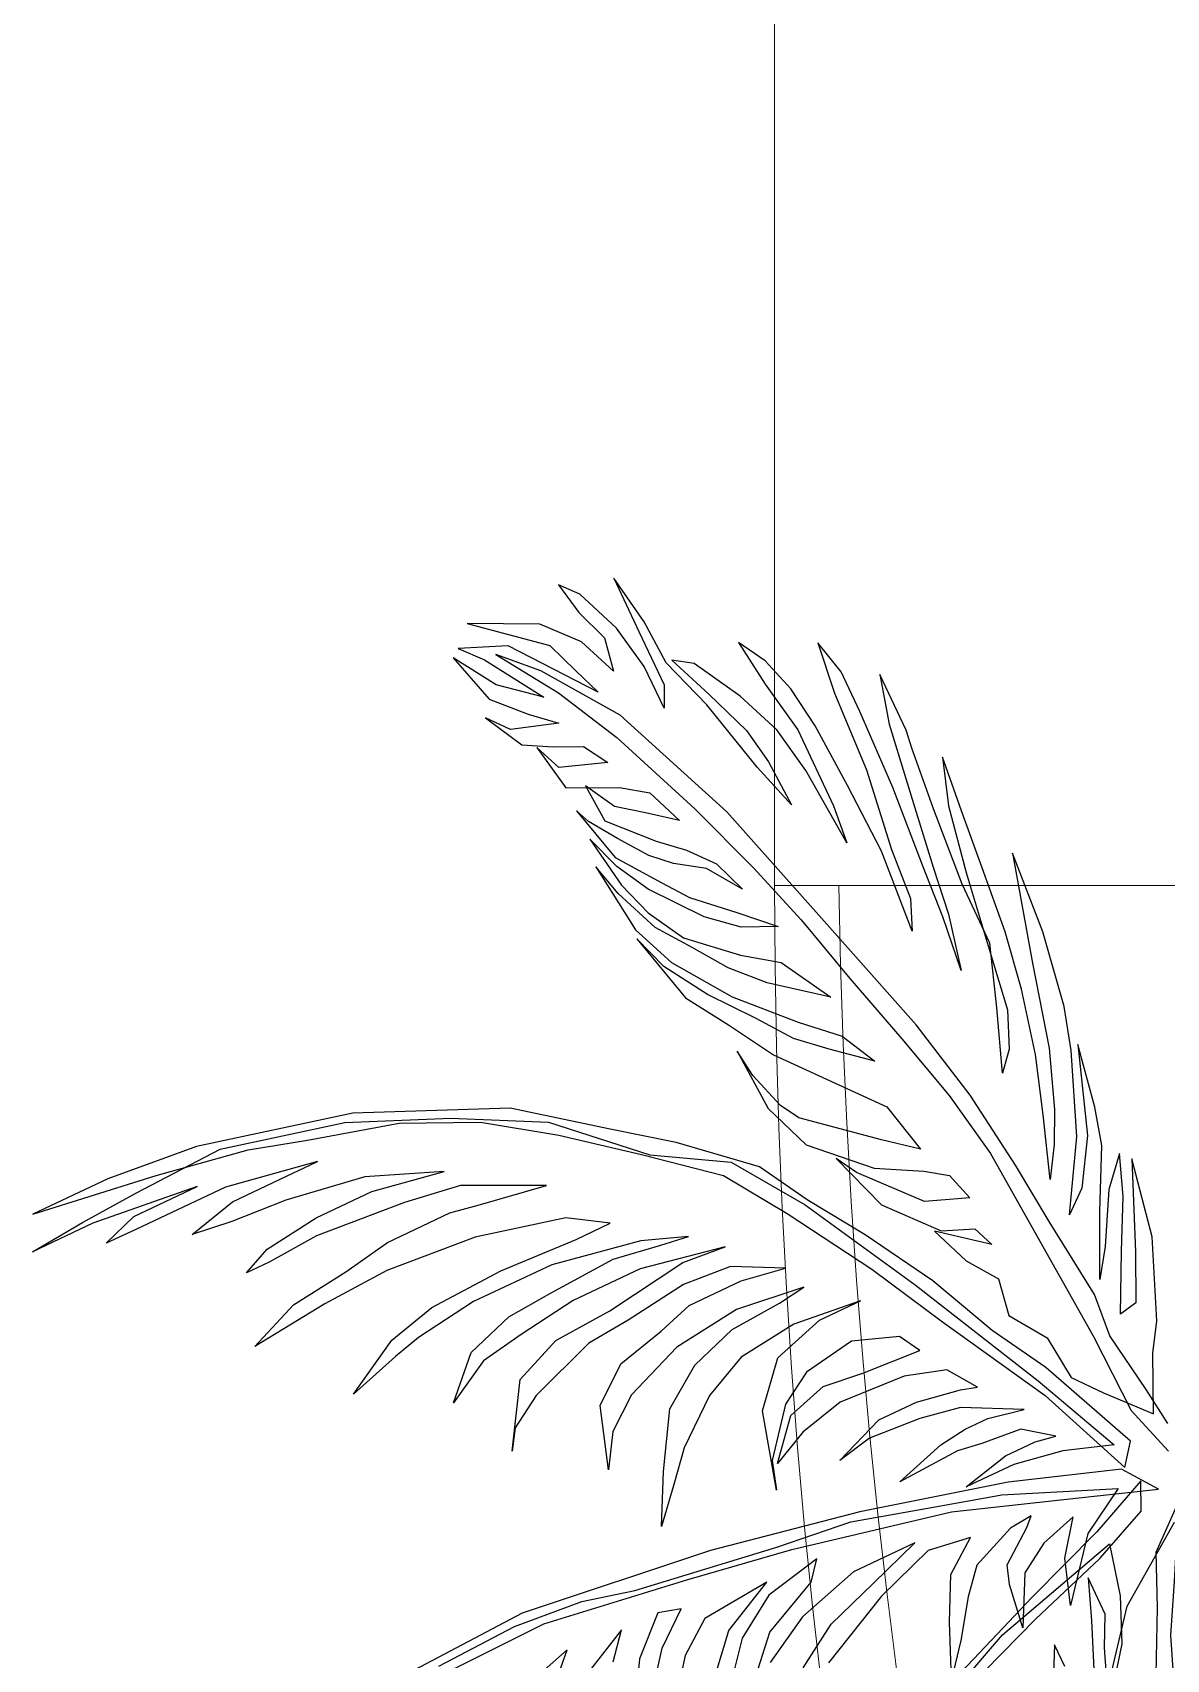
# Model space of a CAD drawing. Header units: millimetres. Extents: x 2508 to 2607, y 837 to 997.
# Drawn here: x 2511.247 to 2513.046, y 849.14 to 851.722 of the extents above; entities that cross this region are included whole.
import ezdxf

# ---------------------------------------------------------------- set-up
doc = ezdxf.new("R2010")
doc.units = ezdxf.units.MM
doc.layers.add('pergolas', color=24, linetype='Continuous')
doc.layers.add('PISO EST', color=250, linetype='Continuous', lineweight=0)

# ---------------------------------------------------------------- blocks, each defined once
blk = doc.blocks.new('QWDEWFRFR')
at = {"color": 251}
for p in [(2655.3312, 957.1398), (2661.5312, 952.5898)]:
    blk.add_line(p, (2655.3312, 952.5898), dxfattribs=at)
blk = doc.blocks.new('A-19')
at = {"color": 8}
for points in [[(-0.0211, 0.0301), (-0.0218, 0.0771), (-0.0186, 0.1022), (-0.0223, 0.1672), (-0.0379, 0.2276), (-0.0352, 0.1557), (-0.0348, 0.1161), (-0.0467, 0.1072), (-0.0461, 0.156), (-0.0447, 0.1986), (-0.0474, 0.2317), (-0.0558, 0.204), (-0.0586, 0.1597), (-0.0627, 0.1341), (-0.0628, 0.1868), (-0.0611, 0.2381), (-0.0666, 0.2678), (-0.0798, 0.3164), (-0.0723, 0.2457), (-0.0767, 0.205), (-0.0863, 0.1843), (-0.0806, 0.2451), (-0.0851, 0.3117), (-0.0904, 0.3458), (-0.107, 0.4036), (-0.1304, 0.4646), (-0.1149, 0.3794), (-0.1021, 0.3134), (-0.0979, 0.2659), (-0.0981, 0.2389), (-0.1013, 0.2116), (-0.1067, 0.2618), (-0.1126, 0.3085), (-0.1236, 0.3592), (-0.1361, 0.4038), (-0.1541, 0.4534), (-0.1688, 0.4938), (-0.1848, 0.539), (-0.18, 0.5014), (-0.1664, 0.4498), (-0.1478, 0.3876), (-0.1344, 0.3433), (-0.133, 0.3128), (-0.1382, 0.2942), (-0.1427, 0.3448), (-0.148, 0.395), (-0.1696, 0.4407), (-0.1918, 0.4991), (-0.2085, 0.546), (-0.213, 0.5601), (-0.2333, 0.6032), (-0.226, 0.5647), (-0.2061, 0.4999), (-0.1919, 0.4539), (-0.1802, 0.4175), (-0.1703, 0.3737), (-0.1846, 0.4154), (-0.2002, 0.4553), (-0.2232, 0.5155), (-0.2488, 0.5744), (-0.2633, 0.6052), (-0.2815, 0.6278), (-0.2685, 0.5887), (-0.2437, 0.5294), (-0.2243, 0.4676), (-0.2095, 0.4295), (-0.2083, 0.4042), (-0.2321, 0.4661), (-0.2584, 0.5172), (-0.2834, 0.5634), (-0.3023, 0.5921), (-0.3223, 0.6139), (-0.3428, 0.6279), (-0.3223, 0.5956), (-0.297, 0.5602), (-0.2692, 0.5013), (-0.2589, 0.4728), (-0.2907, 0.5288), (-0.3131, 0.5602), (-0.3416, 0.5865), (-0.3772, 0.6117), (-0.3945, 0.6143), (-0.3659, 0.5879), (-0.3366, 0.5598), (-0.3197, 0.5355), (-0.3018, 0.5021), (-0.3285, 0.5314), (-0.3674, 0.5797), (-0.3989, 0.6122), (-0.416, 0.6439), (-0.4396, 0.6779), (-0.4201, 0.6366), (-0.4006, 0.5953), (-0.4006, 0.577), (-0.4159, 0.6095), (-0.4374, 0.6392), (-0.466, 0.6655), (-0.4823, 0.6728), (-0.4667, 0.6512), (-0.4467, 0.6316), (-0.4399, 0.6057), (-0.4647, 0.6285), (-0.497, 0.6423), (-0.5531, 0.6427), (-0.4891, 0.6256), (-0.4691, 0.606), (-0.4516, 0.5895), (-0.5213, 0.6254), (-0.5601, 0.6233), (-0.5398, 0.6145), (-0.4939, 0.5856), (-0.5307, 0.5952), (-0.5641, 0.616), (-0.5362, 0.584), (-0.506, 0.5724), (-0.4822, 0.5654), (-0.5197, 0.5606), (-0.5391, 0.5697), (-0.5109, 0.5486), (-0.4865, 0.5472), (-0.463, 0.5475), (-0.4442, 0.5349), (-0.4821, 0.531), (-0.4992, 0.5466), (-0.4768, 0.5152), (-0.435, 0.5156), (-0.4116, 0.5115), (-0.3886, 0.4901), (-0.415, 0.496), (-0.4389, 0.5008), (-0.4616, 0.517), (-0.4465, 0.4897), (-0.4068, 0.474), (-0.3831, 0.4669), (-0.3598, 0.4564), (-0.3398, 0.4368), (-0.3677, 0.4527), (-0.3933, 0.4567), (-0.4123, 0.4628), (-0.4368, 0.476), (-0.4591, 0.4891), (-0.4685, 0.4976), (-0.4385, 0.4612), (-0.4024, 0.4417), (-0.3809, 0.4303), (-0.3442, 0.4186), (-0.3122, 0.4079), (-0.3409, 0.4072), (-0.3695, 0.4153), (-0.4129, 0.4367), (-0.4373, 0.4543), (-0.4582, 0.4756), (-0.4337, 0.4398), (-0.4129, 0.4185), (-0.3855, 0.3991), (-0.3414, 0.3855), (-0.3098, 0.38), (-0.2713, 0.353), (-0.2942, 0.3583), (-0.3206, 0.3641), (-0.3508, 0.3757), (-0.3787, 0.3916), (-0.4075, 0.407), (-0.4361, 0.4333), (-0.4534, 0.4542), (-0.4228, 0.4052), (-0.3947, 0.3798), (-0.3478, 0.3534), (-0.2965, 0.3336), (-0.2624, 0.3228), (-0.2372, 0.3035), (-0.2726, 0.3126), (-0.3003, 0.321), (-0.3291, 0.3365), (-0.3669, 0.3552), (-0.4008, 0.3768), (-0.4216, 0.3982), (-0.384, 0.3525), (-0.3505, 0.3317), (-0.3158, 0.3083), (-0.265, 0.285), (-0.228, 0.268), (-0.2017, 0.2352), (-0.232, 0.2425), (-0.296, 0.2596), (-0.3102, 0.269), (-0.3318, 0.2922), (-0.344, 0.3112), (-0.3198, 0.2667), (-0.2904, 0.2386), (-0.2378, 0.2204), (-0.1991, 0.2182), (-0.1792, 0.2147), (-0.1635, 0.1974), (-0.1988, 0.1947), (-0.2513, 0.2172), (-0.2672, 0.228), (-0.2319, 0.192), (-0.1858, 0.1718), (-0.1597, 0.1734), (-0.1464, 0.1613), (-0.191, 0.1715), (-0.1663, 0.1487), (-0.1414, 0.1346), (-0.1334, 0.1062), (-0.1037, 0.089), (-0.0849, 0.0581), (-0.0599, 0.0462), (-0.0211, 0.0301), (-0.0211, 0.0301)], [(-0.0517, 0.006), (-0.0914, 0.0012), (-0.1295, -0.0092), (-0.1664, -0.0266), (-0.1358, -0.0025), (-0.113, 0.0083), (-0.0968, 0.0127), (-0.1241, 0.0181), (-0.1543, 0.007), (-0.1732, 0.0014), (-0.2177, -0.0228), (-0.1861, 0.006), (-0.1671, 0.0182), (-0.1495, 0.0265), (-0.1215, 0.0333), (-0.1707, 0.0348), (-0.2022, 0.0264), (-0.2413, 0.0112), (-0.2643, -0.0061), (-0.234, 0.0254), (-0.2049, 0.0391), (-0.1708, 0.0487), (-0.1577, 0.0506), (-0.1813, 0.0642), (-0.2145, 0.0593), (-0.2641, 0.0391), (-0.2929, 0.0159), (-0.3126, -0.0085), (-0.3022, 0.0287), (-0.2773, 0.0512), (-0.2466, 0.0614), (-0.2023, 0.079), (-0.2181, 0.0899), (-0.2552, 0.0864), (-0.2901, 0.0624), (-0.3064, 0.0375), (-0.3169, -0.0062), (-0.3135, -0.0293), (-0.3243, 0.0322), (-0.3125, 0.0733), (-0.2801, 0.1026), (-0.2484, 0.1175), (-0.3001, 0.0996), (-0.3408, 0.074), (-0.3654, 0.0441), (-0.385, 0.0036), (-0.3931, -0.0249), (-0.4025, -0.0573), (-0.4011, -0.0147), (-0.3961, 0.0339), (-0.3766, 0.0678), (-0.3477, 0.0954), (-0.3111, 0.1159), (-0.2921, 0.1281), (-0.3443, 0.111), (-0.3906, 0.0816), (-0.4258, 0.0446), (-0.4404, 0.0162), (-0.4437, -0.0133), (-0.45, 0.0364), (-0.434, 0.0687), (-0.4029, 0.0941), (-0.3812, 0.114), (-0.3407, 0.1331), (-0.3065, 0.1428), (-0.3492, 0.1442), (-0.3856, 0.1302), (-0.4284, 0.1025), (-0.4588, 0.0849), (-0.4998, 0.0441), (-0.516, 0.0192), (-0.5182, 0.001), (-0.5121, 0.0566), (-0.4845, 0.0868), (-0.4426, 0.1098), (-0.3861, 0.1472), (-0.3532, 0.1595), (-0.4192, 0.1423), (-0.4711, 0.1178), (-0.5113, 0.0914), (-0.5405, 0.0711), (-0.5639, 0.0386), (-0.55, 0.0775), (-0.521, 0.1051), (-0.488, 0.1239), (-0.44, 0.1498), (-0.4032, 0.1607), (-0.3817, 0.1676), (-0.4187, 0.1641), (-0.4875, 0.1456), (-0.5482, 0.117), (-0.591, 0.0893), (-0.6088, 0.0744), (-0.6412, 0.0452), (-0.6115, 0.0871), (-0.5805, 0.1125), (-0.5272, 0.1409), (-0.4688, 0.1652), (-0.4424, 0.1777), (-0.4766, 0.1819), (-0.547, 0.167), (-0.6155, 0.1412), (-0.6635, 0.1153), (-0.7178, 0.0822), (-0.6879, 0.1146), (-0.6473, 0.1402), (-0.615, 0.1629), (-0.5666, 0.1857), (-0.5447, 0.1918), (-0.4917, 0.2071), (-0.5583, 0.2069), (-0.6017, 0.1939), (-0.6701, 0.1681), (-0.7067, 0.1476), (-0.7243, 0.1393), (-0.7082, 0.1577), (-0.6702, 0.182), (-0.6271, 0.2023), (-0.5711, 0.218), (-0.6325, 0.2138), (-0.6939, 0.1956), (-0.7356, 0.1792), (-0.7663, 0.169), (-0.7352, 0.1944), (-0.6983, 0.2118), (-0.6692, 0.2255), (-0.7406, 0.2058), (-0.8101, 0.173), (-0.833, 0.1623), (-0.8116, 0.1831), (-0.7624, 0.2063), (-0.8435, 0.1777), (-0.8901, 0.1557), (-0.8513, 0.1783), (-0.8095, 0.2013), (-0.7447, 0.2351), (-0.6481, 0.2559), (-0.5658, 0.2592), (-0.4902, 0.2562), (-0.4116, 0.2309), (-0.3486, 0.2251), (-0.2911, 0.192), (-0.2059, 0.13), (-0.1106, 0.0556), (-0.0517, 0.006), (-0.0517, 0.006)], [(-0.0485, -0.028), (-0.072, -0.0627), (-0.0854, -0.1185), (-0.0898, -0.0819), (-0.0834, -0.0499), (-0.1061, -0.0702), (-0.121, -0.0934), (-0.1224, -0.136), (-0.1329, -0.1022), (-0.1347, -0.087), (-0.1193, -0.0582), (-0.116, -0.0491), (-0.1319, -0.0587), (-0.1582, -0.0873), (-0.1649, -0.1119), (-0.1705, -0.1457), (-0.1777, -0.176), (-0.1793, -0.1316), (-0.1784, -0.0947), (-0.163, -0.0659), (-0.1958, -0.076), (-0.2319, -0.1113), (-0.2731, -0.163)], [(-0.2928, -0.1669), (-0.2711, -0.133), (-0.2386, -0.1015), (-0.2061, -0.0701), (-0.2536, -0.0925), (-0.2932, -0.1273), (-0.3183, -0.1628)], [(-0.3295, -0.1734), (-0.3187, -0.1393), (-0.2865, -0.1005), (-0.2821, -0.0823), (-0.3193, -0.1106), (-0.3401, -0.144), (-0.3482, -0.1769)], [(-0.3617, -0.1757), (-0.3504, -0.1381), (-0.3208, -0.1005), (-0.3689, -0.1286), (-0.3843, -0.1574), (-0.3917, -0.192)], [(-0.4083, -0.1795), (-0.4021, -0.1517), (-0.3874, -0.1212), (-0.4053, -0.1243), (-0.4197, -0.16), (-0.4242, -0.2074)], [(-0.4401, -0.1622), (-0.4335, -0.1375), (-0.4577, -0.1683)], [(-0.4858, -0.1816), (-0.4756, -0.1531), (-0.5, -0.1743)], [(-0.5751, -0.1656), (-0.5165, -0.1348), (-0.4643, -0.1155), (-0.4232, -0.1069), (-0.3132, -0.0733), (-0.2558, -0.0537), (-0.1903, -0.0422), (-0.1387, -0.0329), (-0.0485, -0.028), (-0.0485, -0.028)], [(-0.0534, -0.1695), (-0.0415, -0.1191), (-0.005, -0.0541), (-0.005, -0.0541)], [(-0.0552, -0.0709), (-0.047, -0.1112), (-0.0456, -0.1482), (-0.0559, -0.1971), (-0.0592, -0.1513), (-0.0586, -0.1253), (-0.0719, -0.0971), (-0.0692, -0.1302), (-0.0674, -0.1681)], [(-0.09, -0.1659), (-0.0979, -0.1492), (-0.099, -0.1787)], [(-0.1721, -0.181), (-0.1382, -0.1413), (-0.0552, -0.0709), (-0.0552, -0.0709)]]:
    blk.add_lwpolyline(points, dxfattribs=at)
at = {"color": 1}
for points in [[(-0.1021, 0.179), (-0.1281, 0.2227), (-0.1634, 0.277), (-0.2052, 0.3315), (-0.2743, 0.4096), (-0.3519, 0.4967), (-0.4346, 0.5717), (-0.4961, 0.6061), (-0.531, 0.6187), (-0.4825, 0.5889), (-0.4372, 0.5543), (-0.3767, 0.499), (-0.3316, 0.4536), (-0.2943, 0.4131), (-0.2566, 0.3674), (-0.2163, 0.3208), (-0.1795, 0.2769), (-0.1474, 0.2318), (-0.0676, 0.0899), (-0.0385, 0.0327), (-0.0096, 0.0011)], [(-0.01, 0.0224), (-0.0268, 0.0489), (-0.055, 0.0905), (-0.0668, 0.1225), (-0.1021, 0.179), (-0.1021, 0.179)], [(-0.039, 0.0087), (-0.1047, 0.0659), (-0.1462, 0.0947), (-0.1923, 0.1332), (-0.2446, 0.1688), (-0.2897, 0.1959), (-0.3265, 0.2216), (-0.3913, 0.2404), (-0.4424, 0.2508), (-0.5199, 0.2669), (-0.6418, 0.2632), (-0.763, 0.2372), (-0.8318, 0.2123), (-0.8899, 0.1849), (-0.7944, 0.2149), (-0.723, 0.2346), (-0.6771, 0.2422), (-0.6059, 0.2554), (-0.5428, 0.2561), (-0.4821, 0.246), (-0.4181, 0.2311), (-0.3545, 0.2148), (-0.3051, 0.1854), (-0.2396, 0.1421), (-0.1848, 0.1013), (-0.1052, 0.0442), (-0.0434, -0.0116), (-0.039, 0.0087), (-0.039, 0.0087)], [(-0.046, -0.0129), (-0.1337, -0.023), (-0.2487, -0.0461), (-0.3646, -0.076), (-0.5106, -0.1245), (-0.6036, -0.1737), (-0.7053, -0.227), (-0.7619, -0.2688), (-0.7997, -0.3006), (-0.8383, -0.3371), (-0.7871, -0.3043), (-0.715, -0.2499), (-0.6637, -0.2149), (-0.5616, -0.1668), (-0.4939, -0.1327), (-0.383, -0.0987), (-0.3015, -0.0753), (-0.1777, -0.0459), (-0.0979, -0.0373), (-0.0172, -0.0283), (-0.046, -0.0129), (-0.046, -0.0129)], [(-0.0307, -0.0454), (-0.031, -0.0219), (-0.065, -0.0616), (-0.1153, -0.1122), (-0.1835, -0.1842)], [(-0.1519, -0.1692), (-0.1126, -0.1292), (-0.0628, -0.0821), (-0.0307, -0.0454), (-0.0307, -0.0454)], [(-0.0191, -0.172), (-0.018, -0.1205), (-0.0191, -0.0772), (0, -0.0344), (0.0126, -0.0348), (-0.0036, -0.0712), (-0.0051, -0.0999), (-0.0079, -0.1416), (-0.0049, -0.1874)]]:
    blk.add_lwpolyline(points, dxfattribs=at)

msp = doc.modelspace()

# ---------------------------------------------------------------- linework, layer by layer
at = {"layer": 'PISO EST', "lineweight": 0}
msp.add_lwpolyline([(2512.5257, 850.3685), (2518.6239, 850.3685), (2518.6096, 850.3193)], dxfattribs=at)
at = {"layer": 'PISO EST', "color": 251}
for centre, radius, start, end in [((2523.1899, 850.3686), 10.766, 180.00058, 263.7004), ((2523.2776, 850.5421), 10.7533, 180.92531, 263.22778)]:
    msp.add_arc(centre, radius, start, end, dxfattribs=at)

# ---------------------------------------------------------------- block references
at = {"layer": 'pergolas', "xscale": 2.046488804899269, "yscale": 2.046488804899269, "zscale": 2.046488804899269}
msp.add_blockref('A-19', (2513.0684, 849.4686), dxfattribs=at)
at = {"layer": 'PISO EST', "color": 196, "lineweight": 0}
msp.add_blockref('QWDEWFRFR', (-142.9073, -102.2213), dxfattribs=at)

doc.saveas('drawing.dxf')
